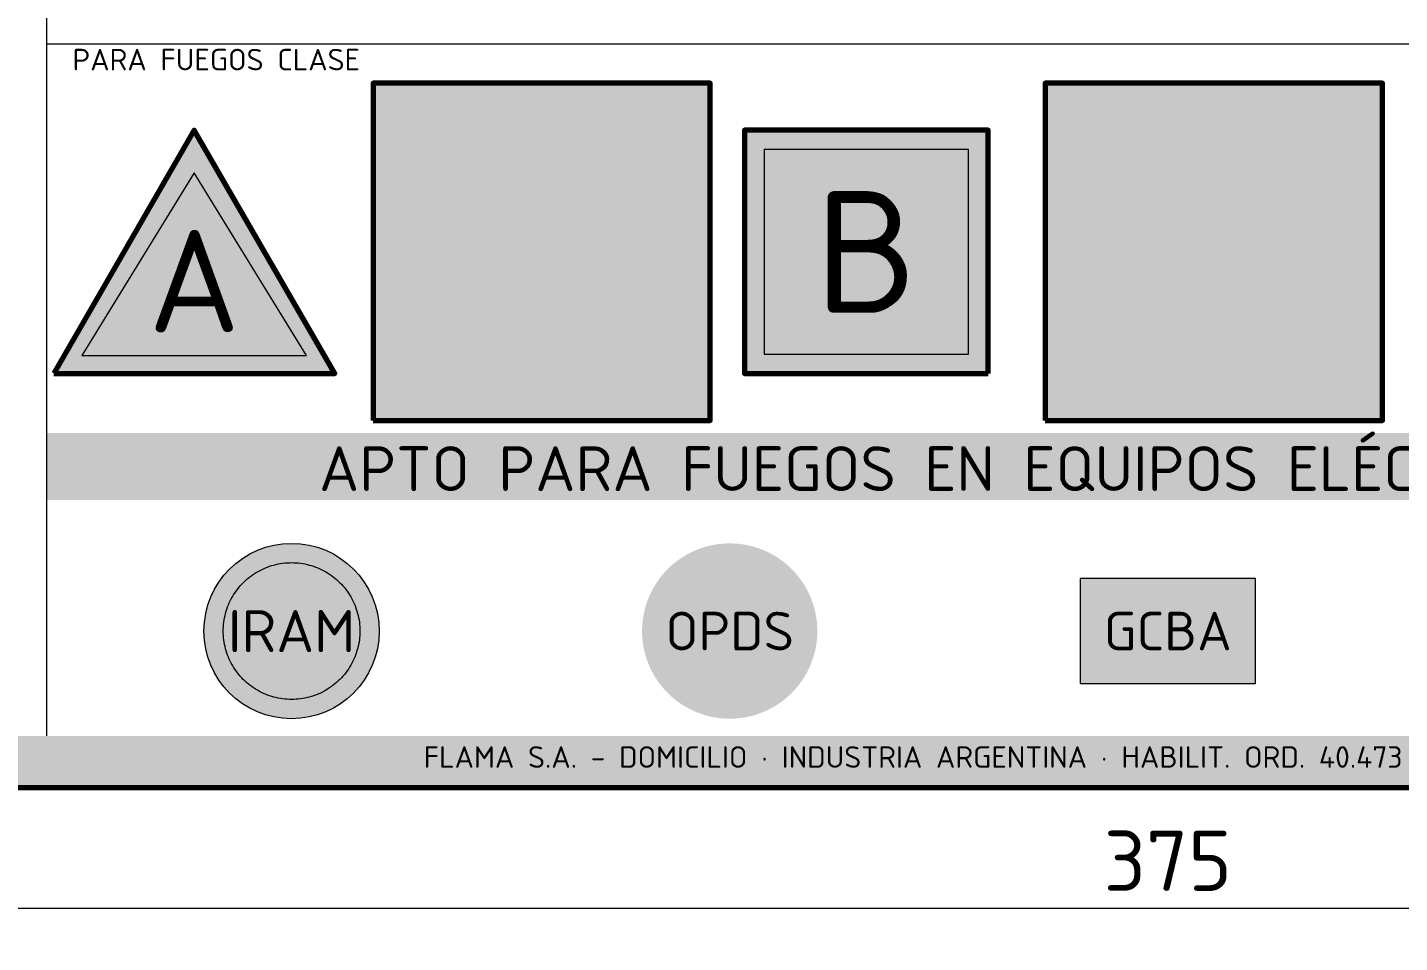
# Model space of a CAD drawing. Header units: millimetres. Extents: x 0 to 2208, y 0 to 420.
# Drawn here: x 1721.7 to 1801.5, y 236.9 to 290 of the extents above; entities that cross this region are included whole.
import ezdxf
from ezdxf.enums import TextEntityAlignment as Align

# ---------------------------------------------------------------- set-up
doc = ezdxf.new("R2010")
doc.units = ezdxf.units.MM
for name, color, linetype, lineweight in [('01-VISIBLE', 7, 'CONTINUOUS', 70), ('04-COTA', 3, 'CONTINUOUS', 18), ('08-FINA', 5, 'CONTINUOUS', 18), ('13-GRAFICA', 30, 'CONTINUOUS', 18)]:
    doc.layers.add(name, color=color, linetype=linetype, lineweight=lineweight)
doc.styles.add('ISO3098', font='isocpeur.ttf')
doc.dimstyles.new('FLAMA-IRAM', dxfattribs={"dimtxt": 3.5, "dimasz": 3.5, "dimexe": 2, "dimexo": 1.5, "dimgap": 1, "dimtad": 1, "dimdec": 1, "dimtxsty": 'ISO3098', "dimblk": 'IRAM_FLECHA', "dimblk1": 'IRAM_FLECHA', "dimblk2": 'IRAM_FLECHA', "dimcen": 2.5, "dimclrd": 256, "dimclre": 256, "dimclrt": 256, "dimazin": 3, "dimtfac": 1, "dimtmove": 0, "dimatfit": 3, "dimlwd": 18, "dimlwe": 18})

# ---------------------------------------------------------------- blocks, each defined once
blk = doc.blocks.new('IRAM_FLECHA')
blk.add_solid([(0, 0), (-1, 0.125), (-1, -0.125)])

msp = doc.modelspace()

# ---------------------------------------------------------------- hatches: boundary and pattern name
at = {"layer": '13-GRAFICA', "true_color": 0x005eaa}
h = msp.add_hatch(color=7, dxfattribs=at)
h.dxf.hatch_style = 1
h.paths.add_polyline_path([(1761.408, 267.218), (1761.408, 286.802), (1741.824, 286.802), (1741.824, 267.218)])
h = msp.add_hatch(color=7, dxfattribs=at)
h.dxf.hatch_style = 1
h.paths.add_polyline_path([(1800.466, 267.218), (1800.466, 286.802), (1780.881, 286.802), (1780.881, 267.218)])
at = {"layer": '13-GRAFICA', "true_color": 0xffffff}
h = msp.add_hatch(color=7, dxfattribs=at)
h.dxf.hatch_style = 1
h.paths.add_polyline_path([(1744.367, 277.586), (1744.346, 277.592), (1744.326, 277.599), (1744.306, 277.609), (1744.288, 277.62), (1744.271, 277.633), (1744.255, 277.648), (1744.242, 277.665), (1744.229, 277.683), (1744.219, 277.701), (1744.211, 277.721), (1743.647, 279.272), (1743.64, 279.293), (1743.636, 279.314), (1743.634, 279.335), (1743.634, 279.357), (1743.636, 279.378), (1743.641, 279.399), (1743.648, 279.419), (1743.656, 279.439), (1744.361, 280.849), (1744.371, 280.867), (1744.383, 280.884), (1744.397, 280.9), (1744.411, 280.914), (1744.428, 280.927), (1744.445, 280.938), (1744.464, 280.947), (1744.483, 280.955), (1744.503, 280.961), (1744.523, 280.964), (1744.544, 280.966), (1744.564, 280.966), (1744.585, 280.963), (1744.605, 280.959), (1744.625, 280.953), (1744.644, 280.944), (1744.662, 280.934), (1744.679, 280.923), (1744.694, 280.909), (1744.709, 280.895), (1744.722, 280.879), (1744.733, 280.861), (1744.965, 280.464), (1745.403, 282.216), (1745.409, 282.236), (1745.417, 282.255), (1745.427, 282.274), (1745.438, 282.291), (1745.452, 282.307), (1745.466, 282.322), (1745.483, 282.335), (1745.5, 282.347), (1745.518, 282.356), (1745.538, 282.364), (1745.558, 282.37), (1745.578, 282.374), (1745.599, 282.376), (1745.62, 282.376), (1745.641, 282.374), (1745.661, 282.369), (1745.681, 282.363), (1745.7, 282.355), (1745.719, 282.345), (1745.736, 282.333), (1745.752, 282.32), (1745.766, 282.305), (1745.779, 282.289), (1746.373, 281.467), (1746.737, 284.866), (1746.74, 284.887), (1746.746, 284.908), (1746.753, 284.927), (1746.762, 284.946), (1746.774, 284.964), (1746.786, 284.981), (1746.801, 284.996), (1746.817, 285.01), (1746.834, 285.022), (1746.852, 285.033), (1746.872, 285.041), (1746.892, 285.048), (1746.912, 285.052), (1746.933, 285.055), (1746.955, 285.055), (1746.976, 285.053), (1746.996, 285.05), (1747.017, 285.044), (1747.036, 285.036), (1747.055, 285.026), (1747.072, 285.014), (1747.089, 285.001), (1747.104, 284.986), (1747.117, 284.97), (1747.129, 284.952), (1747.139, 284.934), (1747.147, 284.914), (1747.153, 284.894), (1747.806, 282.221), (1748.176, 282.838), (1748.188, 282.855), (1748.201, 282.871), (1748.216, 282.886), (1748.232, 282.899), (1748.249, 282.91), (1748.267, 282.92), (1748.286, 282.928), (1748.306, 282.934), (1748.327, 282.938), (1748.347, 282.94), (1748.368, 282.94), (1748.389, 282.938), (1748.409, 282.934), (1748.429, 282.928), (1748.448, 282.92), (1748.466, 282.91), (1748.484, 282.899), (1748.5, 282.885), (1748.514, 282.871), (1748.527, 282.855), (1748.539, 282.837), (1748.549, 282.819), (1748.557, 282.8), (1748.563, 282.78), (1749.268, 279.96), (1749.271, 279.942), (1749.274, 279.923), (1749.274, 279.904), (1749.273, 279.886), (1749.27, 279.867), (1748.847, 277.752), (1748.842, 277.732), (1748.835, 277.712), (1748.826, 277.694), (1748.815, 277.676), (1748.803, 277.659), (1748.789, 277.644), (1748.774, 277.63), (1748.757, 277.618), (1748.739, 277.607), (1748.72, 277.598), (1748.701, 277.591), (1748.681, 277.586), (1748.66, 277.583), (1748.64, 277.582), (1744.409, 277.582), (1744.388, 277.583)])
at = {"layer": '13-GRAFICA', "true_color": 0x009146}
h = msp.add_hatch(color=7, dxfattribs=at)
h.dxf.hatch_style = 1
h.paths.add_polyline_path([(1723.257, 269.938), (1739.589, 269.938), (1731.423, 284.082)])
at = {"layer": '13-GRAFICA', "true_color": 0xc81e2d}
h = msp.add_hatch(color=7, dxfattribs=at)
h.dxf.hatch_style = 1
h.paths.add_polyline_path([(1777.553, 269.938), (1777.553, 284.082), (1763.408, 284.082), (1763.408, 269.938)])
at = {"layer": '13-GRAFICA', "true_color": 0xffffff}
h = msp.add_hatch(color=7, dxfattribs=at)
h.dxf.hatch_style = 1
h.paths.add_polyline_path([(1755.485, 277.836), (1756.072, 283.313), (1756.077, 283.347), (1756.086, 283.38), (1756.098, 283.412), (1756.113, 283.442), (1756.13, 283.471), (1756.151, 283.498), (1756.175, 283.523), (1756.2, 283.545), (1756.228, 283.565), (1756.258, 283.582), (1756.289, 283.595), (1756.321, 283.606), (1756.354, 283.613), (1756.364, 283.614), (1756.364, 271.577), (1755.094, 271.577), (1755.094, 278.378)])
h = msp.add_hatch(color=7, dxfattribs=at)
h.dxf.hatch_style = 1
h.paths.add_polyline_path([(1756.388, 283.617), (1756.422, 283.618), (1756.456, 283.615), (1756.489, 283.609), (1756.522, 283.599), (1756.553, 283.586), (1756.584, 283.571), (1756.612, 283.552), (1756.638, 283.531), (1756.662, 283.507), (1756.684, 283.48), (1756.703, 283.452), (1756.719, 283.422), (1756.732, 283.391), (1756.742, 283.358), (1757.794, 279.052), (1758.39, 280.045), (1758.409, 280.073), (1758.43, 280.098), (1758.454, 280.122), (1758.479, 280.143), (1758.507, 280.162), (1758.537, 280.178), (1758.568, 280.19), (1758.6, 280.2), (1758.632, 280.207), (1758.666, 280.21), (1758.699, 280.21), (1758.732, 280.206), (1758.765, 280.2), (1758.797, 280.19), (1758.828, 280.177), (1758.858, 280.162), (1758.885, 280.143), (1758.911, 280.122), (1758.935, 280.098), (1758.956, 280.072), (1758.975, 280.044), (1758.99, 280.015), (1759.003, 279.984), (1759.013, 279.952), (1760.149, 275.409), (1760.155, 275.379), (1760.158, 275.349), (1760.159, 275.319), (1760.157, 275.289), (1760.152, 275.259), (1759.531, 272.154), (1759.883, 271.073), (1758.264, 270.547), (1759.883, 270.021), (1759.398, 268.531), (1756.364, 269.517), (1756.364, 271.577), (1756.364, 283.614)])
h = msp.add_hatch(color=7, dxfattribs=at)
h.dxf.hatch_style = 1
h.paths.add_polyline_path([(1798.903, 269.389), (1798.433, 269.22), (1797.799, 269.072), (1797.028, 268.95), (1796.147, 268.859), (1795.192, 268.804), (1794.199, 268.785), (1793.205, 268.804), (1792.25, 268.859), (1791.37, 268.95), (1790.598, 269.072), (1789.965, 269.22), (1789.494, 269.389), (1789.205, 269.573), (1789.107, 269.764), (1789.205, 269.955), (1789.494, 270.139), (1789.929, 270.295), (1789.107, 272.556), (1789.107, 269.96), (1782.448, 269.96), (1782.448, 275.443), (1785.973, 278.577), (1789.107, 278.577), (1789.107, 273.702), (1790.233, 275.954), (1790.251, 275.987), (1790.273, 276.018), (1790.298, 276.046), (1790.325, 276.073), (1790.355, 276.096), (1790.387, 276.117), (1790.42, 276.134), (1790.456, 276.148), (1790.492, 276.158), (1790.529, 276.165), (1790.567, 276.168), (1790.605, 276.167), (1790.643, 276.163), (1790.68, 276.155), (1790.716, 276.143), (1790.75, 276.128), (1790.784, 276.11), (1790.815, 276.088), (1790.844, 276.064), (1790.87, 276.037), (1790.894, 276.007), (1790.915, 275.976), (1791.339, 275.248), (1792.142, 278.459), (1792.153, 278.496), (1792.168, 278.531), (1792.186, 278.565), (1792.207, 278.597), (1792.232, 278.626), (1792.259, 278.653), (1792.289, 278.678), (1792.32, 278.699), (1792.354, 278.717), (1792.39, 278.731), (1792.426, 278.742), (1792.464, 278.749), (1792.502, 278.753), (1792.54, 278.753), (1792.578, 278.748), (1792.616, 278.741), (1792.652, 278.729), (1792.688, 278.714), (1792.721, 278.696), (1792.753, 278.674), (1792.782, 278.65), (1792.809, 278.622), (1792.833, 278.592), (1793.921, 277.086), (1794.589, 283.318), (1794.595, 283.357), (1794.605, 283.394), (1794.618, 283.43), (1794.635, 283.465), (1794.656, 283.498), (1794.679, 283.529), (1794.706, 283.557), (1794.735, 283.582), (1794.766, 283.604), (1794.8, 283.624), (1794.836, 283.639), (1794.872, 283.651), (1794.91, 283.659), (1794.949, 283.664), (1794.987, 283.665), (1795.026, 283.661), (1795.064, 283.654), (1795.101, 283.644), (1795.137, 283.629), (1795.171, 283.611), (1795.203, 283.59), (1795.233, 283.565), (1795.261, 283.538), (1795.286, 283.508), (1795.307, 283.476), (1795.325, 283.442), (1795.34, 283.406), (1795.351, 283.369), (1796.549, 278.469), (1797.227, 279.599), (1797.248, 279.631), (1797.272, 279.66), (1797.299, 279.687), (1797.329, 279.711), (1797.36, 279.732), (1797.394, 279.75), (1797.429, 279.765), (1797.465, 279.776), (1797.503, 279.783), (1797.541, 279.787), (1797.579, 279.787), (1797.616, 279.783), (1797.654, 279.776), (1797.69, 279.764), (1797.725, 279.75), (1797.759, 279.732), (1797.791, 279.711), (1797.82, 279.687), (1797.847, 279.66), (1797.871, 279.63), (1797.892, 279.599), (1797.91, 279.565), (1797.925, 279.53), (1797.936, 279.493), (1799.228, 274.323), (1799.235, 274.29), (1799.239, 274.256), (1799.24, 274.221), (1799.237, 274.187), (1799.232, 274.153), (1798.461, 270.298), (1798.903, 270.139), (1799.193, 269.955), (1799.291, 269.764), (1799.193, 269.573)])
h = msp.add_hatch(color=7, dxfattribs=at)
h.dxf.hatch_style = 1
h.paths.add_polyline_path([(1780.793, 279.128), (1782.076, 280.026), (1784.098, 277.139), (1782.815, 276.24)])
h = msp.add_hatch(color=7, dxfattribs=at)
h.dxf.hatch_style = 1
h.paths.add_polyline_path([(1752.06, 268.531), (1751.576, 270.021), (1753.194, 270.547), (1751.576, 271.073), (1751.901, 272.076), (1751.092, 274.301), (1751.082, 274.334), (1751.076, 274.368), (1751.072, 274.402), (1751.072, 274.437), (1751.076, 274.471), (1751.083, 274.505), (1751.094, 274.538), (1751.108, 274.57), (1752.244, 276.841), (1752.26, 276.87), (1752.279, 276.898), (1752.301, 276.923), (1752.325, 276.946), (1752.351, 276.967), (1752.379, 276.985), (1752.409, 277), (1752.44, 277.012), (1752.472, 277.021), (1752.504, 277.027), (1752.538, 277.03), (1752.571, 277.029), (1752.604, 277.025), (1752.636, 277.018), (1752.668, 277.008), (1752.699, 276.995), (1752.728, 276.979), (1752.755, 276.96), (1752.781, 276.938), (1752.804, 276.915), (1752.825, 276.889), (1752.843, 276.861), (1753.216, 276.221), (1753.922, 279.043), (1753.932, 279.076), (1753.944, 279.107), (1753.96, 279.136), (1753.979, 279.164), (1754, 279.19), (1754.024, 279.214), (1754.05, 279.235), (1754.078, 279.254), (1754.108, 279.269), (1754.139, 279.282), (1754.172, 279.292), (1754.205, 279.298), (1754.238, 279.301), (1754.272, 279.301), (1754.305, 279.297), (1754.338, 279.291), (1754.37, 279.28), (1754.401, 279.267), (1754.431, 279.251), (1754.458, 279.232), (1754.484, 279.211), (1754.508, 279.186), (1754.529, 279.16), (1755.094, 278.378), (1755.094, 271.577), (1755.094, 269.517)])
h = msp.add_hatch(color=7, dxfattribs=at)
h.dxf.hatch_style = 1
h.paths.add_polyline_path([(1750.245, 277.402), (1749.266, 269.96), (1743.783, 269.96), (1742.803, 277.402)])
h = msp.add_hatch(color=7, dxfattribs=at)
h.dxf.hatch_style = 1
h.paths.add_polyline_path([(1755.094, 269.517), (1755.094, 271.577), (1755.729, 271.371), (1756.364, 271.577), (1756.364, 269.517), (1755.729, 269.724)])
at = {"layer": '13-GRAFICA', "true_color": 0x005eaa}
h = msp.add_hatch(color=7, dxfattribs=at)
h.dxf.hatch_style = 1
h.paths.add_polyline_path([(1853.149, 262.598), (1853.149, 266.498), (1722.851, 266.498), (1722.851, 262.598)])
h = msp.add_hatch(color=7, dxfattribs=at)
h.dxf.hatch_style = 1
h.paths.add_polyline_path([(1742.173, 254.986), (1742.17, 254.82), (1742.162, 254.653), (1742.148, 254.487), (1742.129, 254.321), (1742.105, 254.157), (1742.075, 253.993), (1742.04, 253.83), (1741.999, 253.668), (1741.954, 253.508), (1741.903, 253.349), (1741.847, 253.192), (1741.785, 253.038), (1741.719, 252.885), (1741.648, 252.734), (1741.572, 252.586), (1741.491, 252.44), (1741.405, 252.297), (1741.315, 252.157), (1741.22, 252.02), (1741.121, 251.886), (1741.017, 251.756), (1740.909, 251.629), (1740.797, 251.505), (1740.681, 251.386), (1740.562, 251.27), (1740.438, 251.158), (1740.311, 251.05), (1740.181, 250.946), (1740.047, 250.847), (1739.91, 250.752), (1739.77, 250.662), (1739.627, 250.576), (1739.481, 250.495), (1739.333, 250.419), (1739.182, 250.348), (1739.03, 250.282), (1738.875, 250.221), (1738.718, 250.164), (1738.559, 250.113), (1738.399, 250.068), (1738.237, 250.027), (1738.074, 249.992), (1737.91, 249.962), (1737.746, 249.938), (1737.58, 249.919), (1737.414, 249.905), (1737.248, 249.897), (1737.081, 249.894), (1736.914, 249.897), (1736.748, 249.905), (1736.582, 249.919), (1736.416, 249.938), (1736.252, 249.962), (1736.088, 249.992), (1735.925, 250.027), (1735.763, 250.068), (1735.603, 250.113), (1735.444, 250.164), (1735.287, 250.221), (1735.132, 250.282), (1734.98, 250.348), (1734.829, 250.419), (1734.681, 250.495), (1734.535, 250.576), (1734.392, 250.662), (1734.252, 250.752), (1734.115, 250.847), (1733.981, 250.946), (1733.851, 251.05), (1733.724, 251.158), (1733.6, 251.27), (1733.48, 251.386), (1733.365, 251.505), (1733.253, 251.629), (1733.145, 251.756), (1733.041, 251.886), (1732.942, 252.02), (1732.847, 252.157), (1732.757, 252.297), (1732.671, 252.44), (1732.59, 252.586), (1732.514, 252.734), (1732.443, 252.885), (1732.377, 253.038), (1732.315, 253.192), (1732.259, 253.349), (1732.208, 253.508), (1732.163, 253.668), (1732.122, 253.83), (1732.087, 253.993), (1732.057, 254.157), (1732.033, 254.321), (1732.014, 254.487), (1732, 254.653), (1731.992, 254.82), (1731.989, 254.986), (1731.992, 255.153), (1732, 255.319), (1732.014, 255.485), (1732.033, 255.651), (1732.057, 255.816), (1732.087, 255.979), (1732.122, 256.142), (1732.163, 256.304), (1732.208, 256.464), (1732.259, 256.623), (1732.315, 256.78), (1732.377, 256.935), (1732.443, 257.088), (1732.514, 257.238), (1732.59, 257.386), (1732.671, 257.532), (1732.757, 257.675), (1732.847, 257.815), (1732.942, 257.952), (1733.041, 258.086), (1733.145, 258.216), (1733.253, 258.343), (1733.365, 258.467), (1733.48, 258.587), (1733.6, 258.702), (1733.724, 258.814), (1733.851, 258.922), (1733.981, 259.026), (1734.115, 259.125), (1734.252, 259.22), (1734.392, 259.31), (1734.535, 259.396), (1734.681, 259.477), (1734.829, 259.553), (1734.98, 259.624), (1735.132, 259.69), (1735.287, 259.752), (1735.444, 259.808), (1735.603, 259.859), (1735.763, 259.905), (1735.925, 259.945), (1736.088, 259.98), (1736.252, 260.01), (1736.416, 260.034), (1736.582, 260.053), (1736.748, 260.067), (1736.914, 260.075), (1737.081, 260.078), (1737.248, 260.075), (1737.414, 260.067), (1737.58, 260.053), (1737.746, 260.034), (1737.91, 260.01), (1738.074, 259.98), (1738.237, 259.945), (1738.399, 259.905), (1738.559, 259.859), (1738.718, 259.808), (1738.875, 259.752), (1739.03, 259.69), (1739.182, 259.624), (1739.333, 259.553), (1739.481, 259.477), (1739.627, 259.396), (1739.77, 259.31), (1739.91, 259.22), (1740.047, 259.125), (1740.181, 259.026), (1740.311, 258.922), (1740.438, 258.814), (1740.562, 258.702), (1740.681, 258.587), (1740.797, 258.467), (1740.909, 258.343), (1741.017, 258.216), (1741.121, 258.086), (1741.22, 257.952), (1741.315, 257.815), (1741.405, 257.675), (1741.491, 257.532), (1741.572, 257.386), (1741.648, 257.238), (1741.719, 257.088), (1741.785, 256.935), (1741.847, 256.78), (1741.903, 256.623), (1741.954, 256.464), (1741.999, 256.304), (1742.04, 256.142), (1742.075, 255.979), (1742.105, 255.816), (1742.129, 255.651), (1742.148, 255.485), (1742.162, 255.319), (1742.17, 255.153)])
at = {"layer": '13-GRAFICA', "true_color": 0x009146}
h = msp.add_hatch(color=7, dxfattribs=at)
h.dxf.hatch_style = 1
h.paths.add_polyline_path([(1767.632, 254.986), (1767.63, 254.82), (1767.621, 254.653), (1767.608, 254.487), (1767.589, 254.321), (1767.564, 254.157), (1767.535, 253.993), (1767.499, 253.83), (1767.459, 253.668), (1767.413, 253.508), (1767.362, 253.349), (1767.306, 253.192), (1767.245, 253.038), (1767.179, 252.885), (1767.107, 252.734), (1767.031, 252.586), (1766.95, 252.44), (1766.865, 252.297), (1766.774, 252.157), (1766.679, 252.02), (1766.58, 251.886), (1766.477, 251.756), (1766.369, 251.629), (1766.257, 251.505), (1766.141, 251.386), (1766.021, 251.27), (1765.898, 251.158), (1765.771, 251.05), (1765.64, 250.946), (1765.506, 250.847), (1765.369, 250.752), (1765.229, 250.662), (1765.086, 250.576), (1764.941, 250.495), (1764.793, 250.419), (1764.642, 250.348), (1764.489, 250.282), (1764.334, 250.221), (1764.177, 250.164), (1764.019, 250.113), (1763.858, 250.068), (1763.697, 250.027), (1763.534, 249.992), (1763.37, 249.962), (1763.205, 249.938), (1763.04, 249.919), (1762.874, 249.905), (1762.707, 249.897), (1762.54, 249.894), (1762.374, 249.897), (1762.207, 249.905), (1762.041, 249.919), (1761.876, 249.938), (1761.711, 249.962), (1761.547, 249.992), (1761.384, 250.027), (1761.223, 250.068), (1761.062, 250.113), (1760.904, 250.164), (1760.747, 250.221), (1760.592, 250.282), (1760.439, 250.348), (1760.288, 250.419), (1760.14, 250.495), (1759.995, 250.576), (1759.852, 250.662), (1759.712, 250.752), (1759.575, 250.847), (1759.441, 250.946), (1759.31, 251.05), (1759.183, 251.158), (1759.06, 251.27), (1758.94, 251.386), (1758.824, 251.505), (1758.712, 251.629), (1758.604, 251.756), (1758.501, 251.886), (1758.402, 252.02), (1758.307, 252.157), (1758.216, 252.297), (1758.131, 252.44), (1758.05, 252.586), (1757.974, 252.734), (1757.902, 252.885), (1757.836, 253.038), (1757.775, 253.192), (1757.719, 253.349), (1757.668, 253.508), (1757.622, 253.668), (1757.582, 253.83), (1757.546, 253.993), (1757.517, 254.157), (1757.492, 254.321), (1757.473, 254.487), (1757.459, 254.653), (1757.451, 254.82), (1757.449, 254.986), (1757.451, 255.153), (1757.459, 255.319), (1757.473, 255.485), (1757.492, 255.651), (1757.517, 255.816), (1757.546, 255.979), (1757.582, 256.142), (1757.622, 256.304), (1757.668, 256.464), (1757.719, 256.623), (1757.775, 256.78), (1757.836, 256.935), (1757.902, 257.088), (1757.974, 257.238), (1758.05, 257.386), (1758.131, 257.532), (1758.216, 257.675), (1758.307, 257.815), (1758.402, 257.952), (1758.501, 258.086), (1758.604, 258.216), (1758.712, 258.343), (1758.824, 258.467), (1758.94, 258.587), (1759.06, 258.702), (1759.183, 258.814), (1759.31, 258.922), (1759.441, 259.026), (1759.575, 259.125), (1759.712, 259.22), (1759.852, 259.31), (1759.995, 259.396), (1760.14, 259.477), (1760.288, 259.553), (1760.439, 259.624), (1760.592, 259.69), (1760.747, 259.752), (1760.904, 259.808), (1761.062, 259.859), (1761.223, 259.905), (1761.384, 259.945), (1761.547, 259.98), (1761.711, 260.01), (1761.876, 260.034), (1762.041, 260.053), (1762.207, 260.067), (1762.374, 260.075), (1762.54, 260.078), (1762.707, 260.075), (1762.874, 260.067), (1763.04, 260.053), (1763.205, 260.034), (1763.37, 260.01), (1763.534, 259.98), (1763.697, 259.945), (1763.858, 259.905), (1764.019, 259.859), (1764.177, 259.808), (1764.334, 259.752), (1764.489, 259.69), (1764.642, 259.624), (1764.793, 259.553), (1764.941, 259.477), (1765.086, 259.396), (1765.229, 259.31), (1765.369, 259.22), (1765.506, 259.125), (1765.64, 259.026), (1765.771, 258.922), (1765.898, 258.814), (1766.021, 258.702), (1766.141, 258.587), (1766.257, 258.467), (1766.369, 258.343), (1766.477, 258.216), (1766.58, 258.086), (1766.679, 257.952), (1766.774, 257.815), (1766.865, 257.675), (1766.95, 257.532), (1767.031, 257.386), (1767.107, 257.238), (1767.179, 257.088), (1767.245, 256.935), (1767.306, 256.78), (1767.362, 256.623), (1767.413, 256.464), (1767.459, 256.304), (1767.499, 256.142), (1767.535, 255.979), (1767.564, 255.816), (1767.589, 255.651), (1767.608, 255.485), (1767.621, 255.319), (1767.63, 255.153)])
at = {"layer": '13-GRAFICA', "true_color": 0xffd200}
h = msp.add_hatch(color=7, dxfattribs=at)
h.dxf.hatch_style = 1
h.paths.add_polyline_path([(1793.092, 251.931), (1793.092, 258.041), (1782.908, 258.041), (1782.908, 251.931)])
at = {"layer": '13-GRAFICA', "true_color": 0xc81e2d}
h = msp.add_hatch(color=7, dxfattribs=at)
h.dxf.hatch_style = 1
h.paths.add_polyline_path([(1881.755, 245.894), (1881.755, 248.894), (1694.245, 248.894), (1694.245, 245.894)])

# ---------------------------------------------------------------- linework, layer by layer
at = {"layer": '01-VISIBLE'}
for points in [[(1694.245, 245.894), (1881.755, 245.894), (1881.755, 351.106), (1694.245, 351.106)], [(1741.824, 267.218), (1761.408, 267.218), (1761.408, 286.802), (1741.824, 286.802)], [(1780.881, 267.218), (1800.466, 267.218), (1800.466, 286.802), (1780.881, 286.802)], [(1723.257, 269.938), (1739.589, 269.938), (1731.423, 284.082)], [(1777.553, 269.938), (1777.553, 284.082), (1763.408, 284.082), (1763.408, 269.938)]]:
    msp.add_lwpolyline(points, close=True, dxfattribs=at)
at = {"layer": '08-FINA'}
for p, q in [((1722.851, 248.894), (1722.851, 351.106)), ((1722.851, 289.102), (1853.149, 289.102))]:
    msp.add_line(p, q, dxfattribs=at)
msp.add_lwpolyline([(1793.092, 251.931), (1793.092, 258.041), (1782.908, 258.041), (1782.908, 251.931)], close=True, dxfattribs=at)
msp.add_circle((1737.081, 254.986), 5.092, dxfattribs=at)
at = {"layer": '13-GRAFICA', "true_color": 0xffffff}
for points in [[(1776.421, 271.07), (1776.421, 282.951), (1764.54, 282.951), (1764.54, 271.07)], [(1724.89, 270.999), (1737.956, 270.999), (1731.423, 281.607)], [(1741.053, 254.986), (1741.051, 254.856), (1741.044, 254.726), (1741.034, 254.597), (1741.019, 254.468), (1741, 254.339), (1740.976, 254.211), (1740.949, 254.084), (1740.917, 253.958), (1740.882, 253.833), (1740.842, 253.709), (1740.798, 253.587), (1740.75, 253.466), (1740.699, 253.347), (1740.643, 253.229), (1740.584, 253.114), (1740.521, 253), (1740.454, 252.889), (1740.383, 252.78), (1740.309, 252.673), (1740.232, 252.568), (1740.151, 252.466), (1740.067, 252.367), (1739.98, 252.271), (1739.889, 252.178), (1739.796, 252.087), (1739.7, 252), (1739.601, 251.916), (1739.499, 251.835), (1739.394, 251.758), (1739.288, 251.684), (1739.178, 251.613), (1739.067, 251.547), (1738.953, 251.483), (1738.838, 251.424), (1738.72, 251.368), (1738.601, 251.317), (1738.48, 251.269), (1738.358, 251.225), (1738.234, 251.185), (1738.109, 251.15), (1737.983, 251.118), (1737.856, 251.091), (1737.728, 251.067), (1737.599, 251.048), (1737.47, 251.034), (1737.341, 251.023), (1737.211, 251.017), (1737.081, 251.014), (1736.951, 251.017), (1736.821, 251.023), (1736.692, 251.034), (1736.563, 251.048), (1736.434, 251.067), (1736.306, 251.091), (1736.179, 251.118), (1736.053, 251.15), (1735.928, 251.185), (1735.804, 251.225), (1735.682, 251.269), (1735.561, 251.317), (1735.442, 251.368), (1735.324, 251.424), (1735.209, 251.483), (1735.095, 251.547), (1734.984, 251.613), (1734.874, 251.684), (1734.768, 251.758), (1734.663, 251.835), (1734.561, 251.916), (1734.462, 252), (1734.366, 252.087), (1734.273, 252.178), (1734.182, 252.271), (1734.095, 252.367), (1734.011, 252.466), (1733.93, 252.568), (1733.853, 252.673), (1733.779, 252.78), (1733.708, 252.889), (1733.641, 253), (1733.578, 253.114), (1733.519, 253.229), (1733.463, 253.347), (1733.412, 253.466), (1733.364, 253.587), (1733.32, 253.709), (1733.28, 253.833), (1733.245, 253.958), (1733.213, 254.084), (1733.186, 254.211), (1733.162, 254.339), (1733.143, 254.468), (1733.128, 254.597), (1733.118, 254.726), (1733.111, 254.856), (1733.109, 254.986), (1733.111, 255.116), (1733.118, 255.246), (1733.128, 255.375), (1733.143, 255.505), (1733.162, 255.633), (1733.186, 255.761), (1733.213, 255.888), (1733.245, 256.014), (1733.28, 256.139), (1733.32, 256.263), (1733.364, 256.385), (1733.412, 256.506), (1733.463, 256.625), (1733.519, 256.743), (1733.578, 256.858), (1733.641, 256.972), (1733.708, 257.083), (1733.779, 257.193), (1733.853, 257.3), (1733.93, 257.404), (1734.011, 257.506), (1734.095, 257.605), (1734.182, 257.701), (1734.273, 257.795), (1734.366, 257.885), (1734.462, 257.972), (1734.561, 258.056), (1734.663, 258.137), (1734.768, 258.214), (1734.874, 258.288), (1734.984, 258.359), (1735.095, 258.426), (1735.209, 258.489), (1735.324, 258.548), (1735.442, 258.604), (1735.561, 258.655), (1735.682, 258.703), (1735.804, 258.747), (1735.928, 258.787), (1736.053, 258.822), (1736.179, 258.854), (1736.306, 258.881), (1736.434, 258.905), (1736.563, 258.924), (1736.692, 258.939), (1736.821, 258.949), (1736.951, 258.956), (1737.081, 258.958), (1737.211, 258.956), (1737.341, 258.949), (1737.47, 258.939), (1737.599, 258.924), (1737.728, 258.905), (1737.856, 258.881), (1737.983, 258.854), (1738.109, 258.822), (1738.234, 258.787), (1738.358, 258.747), (1738.48, 258.703), (1738.601, 258.655), (1738.72, 258.604), (1738.838, 258.548), (1738.953, 258.489), (1739.067, 258.426), (1739.178, 258.359), (1739.288, 258.288), (1739.394, 258.214), (1739.499, 258.137), (1739.601, 258.056), (1739.7, 257.972), (1739.796, 257.885), (1739.889, 257.795), (1739.98, 257.701), (1740.067, 257.605), (1740.151, 257.506), (1740.232, 257.404), (1740.309, 257.3), (1740.383, 257.193), (1740.454, 257.083), (1740.521, 256.972), (1740.584, 256.858), (1740.643, 256.743), (1740.699, 256.625), (1740.75, 256.506), (1740.798, 256.385), (1740.842, 256.263), (1740.882, 256.139), (1740.917, 256.014), (1740.949, 255.888), (1740.976, 255.761), (1741, 255.633), (1741.019, 255.505), (1741.034, 255.375), (1741.044, 255.246), (1741.051, 255.116)]]:
    msp.add_lwpolyline(points, close=True, dxfattribs=at)

# ---------------------------------------------------------------- texts
at = {"layer": '13-GRAFICA', "true_color": 0x191919, "style": 'ISO3098'}
msp.add_text('PARA FUEGOS CLASE', height=1.25, dxfattribs=at).set_placement((1724.351, 288.802), align=Align.TOP_LEFT)
at = {"layer": '13-GRAFICA', "true_color": 0xffffff, "style": 'ISO3098'}
for s, height, p in [('B', 7.072, (1770.481, 277.01)), ('A', 5.941, (1731.423, 275.313)), ('IRAM', 2.4441, (1737.081, 254.986)), ('OPDS', 2.2404, (1762.54, 254.986))]:
    msp.add_text(s, height=height, dxfattribs=at).set_placement(p, align=Align.MIDDLE_CENTER)
for s, height, p in [('APTO PARA FUEGOS EN EQUIPOS ELÉCTRICOS ENERGIZADOS', 2.6, (1788, 265.718)), ('FLAMA S.A. - DOMICILIO · INDUSTRIA ARGENTINA · HABILIT. ORD. 40.473 (CABA) N° ___ · O.P.D.S. REG. N° ___', 1.25, (1788, 248.294))]:
    msp.add_text(s, height=height, dxfattribs=at).set_placement(p, align=Align.TOP_CENTER)
at = {"layer": '13-GRAFICA', "true_color": 0x191919, "style": 'ISO3098'}
msp.add_text('GCBA', height=2.2404, dxfattribs=at).set_placement((1788, 254.986), align=Align.MIDDLE_CENTER)

# ---------------------------------------------------------------- dimensions: what is measured, and where the dimension line sits
at = {"layer": '04-COTA'}
msp.add_linear_dim(base=(1694.245, 238.894), p1=(1694.245, 245.894), p2=(1881.755, 245.894), dimstyle='FLAMA-IRAM', override={"dimlfac": 2}, dxfattribs=at).render()

doc.saveas('drawing.dxf')
